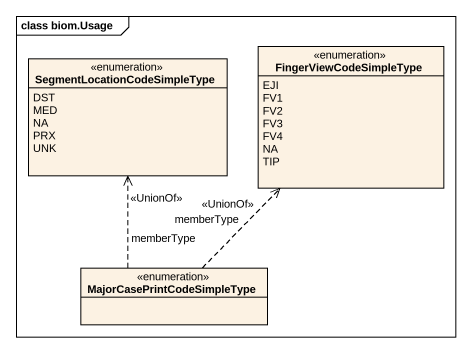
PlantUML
@startuml
mainframe class biom.Usage
hide circle
hide empty members
enum "SegmentLocationCodeSimpleType" as SegmentLocationCodeSimpleTyp {
  DST
  MED
  NA
  PRX
  UNK
}
enum FingerViewCodeSimpleType {
  EJI
  FV1
  FV2
  FV3
  FV4
  NA
  TIP
}
enum MajorCasePrintCodeSimpleType
MajorCasePrintCodeSimpleType .up.> SegmentLocationCodeSimpleTyp : <<UnionOf>>\nmemberType
MajorCasePrintCodeSimpleType .up.> FingerViewCodeSimpleType : <<UnionOf>>\nmemberType
@enduml
